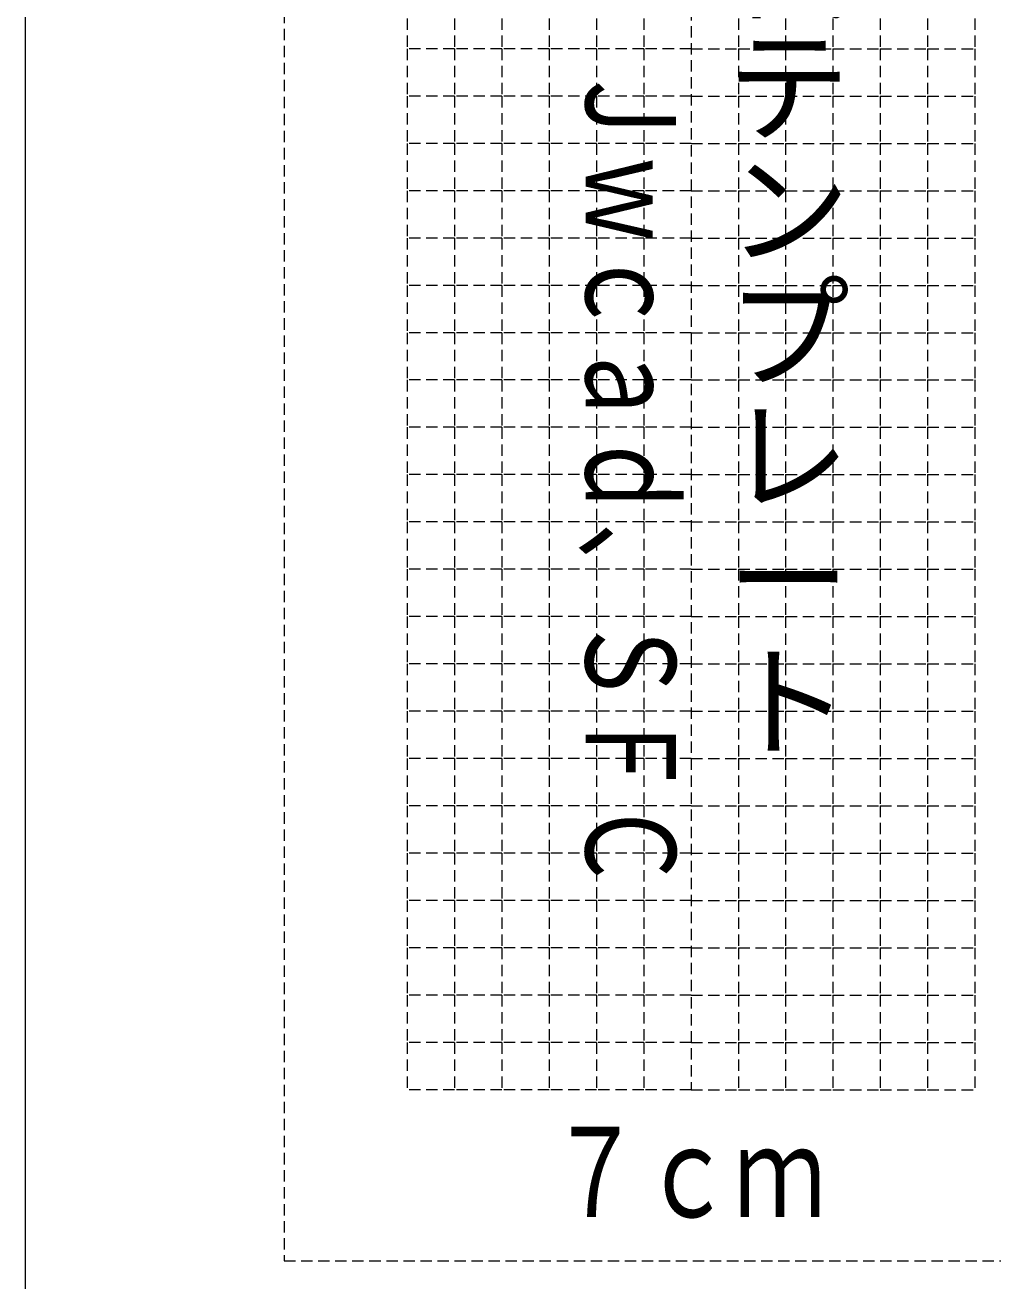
# Model space of a CAD drawing. Units: millimetres on the paper. Extents: x -148 to 223, y -210 to 210.
# Drawn here: x -148 to -45.7, y -131.3 to 1.4 of the extents above; entities that cross this region are included whole.
import ezdxf
from ezdxf.enums import TextEntityAlignment as Align

# ---------------------------------------------------------------- set-up
doc = ezdxf.new("R2010")
doc.units = ezdxf.units.MM
doc.linetypes.add('DASHED1', pattern=[1.8, 1.2, -0.6])
doc.layers.add('0-0', color=3, linetype='DASHED1', lineweight=9)
doc.styles.add('@ＭＳ ゴシック', font='')
doc.styles.add('ＭＳ ゴシック', font='')
doc.styles.get('@ＭＳ ゴシック').set_extended_font_data('@MS Gothic')
doc.styles.get('ＭＳ ゴシック').set_extended_font_data('MS Gothic')

msp = doc.modelspace()

# ---------------------------------------------------------------- linework, layer by layer
at = {"layer": '0-0'}
for p, q in [((-120.623, 173.824), (-120.623, -129.176)), ((-77.623, 103.907), (-77.623, -111.093)), ((-87.623, 3.907), (-87.623, -1.093)), ((-82.623, 3.907), (-82.623, -1.093)), ((-72.623, 3.907), (-72.623, -1.093)), ((-67.623, 3.907), (-67.623, -1.093)), ((-87.623, -1.093), (-87.623, -6.093)), ((-82.623, -1.093), (-82.623, -6.093)), ((-72.623, -1.093), (-72.623, -6.093)), ((-67.623, -1.093), (-67.623, -6.093)), ((-87.623, -6.093), (-87.623, -11.093)), ((-82.623, -6.093), (-82.623, -11.093)), ((-72.623, -6.093), (-72.623, -11.093)), ((-67.623, -6.093), (-67.623, -11.093)), ((-87.623, -11.093), (-87.623, -16.093)), ((-82.623, -11.093), (-82.623, -16.093)), ((-72.623, -11.093), (-72.623, -16.093)), ((-67.623, -11.093), (-67.623, -16.093)), ((-87.623, -16.093), (-87.623, -21.093)), ((-82.623, -16.093), (-82.623, -21.093)), ((-72.623, -16.093), (-72.623, -21.093)), ((-67.623, -16.093), (-67.623, -21.093)), ((-87.623, -21.093), (-87.623, -26.093)), ((-82.623, -21.093), (-82.623, -26.093)), ((-72.623, -21.093), (-72.623, -26.093)), ((-67.623, -21.093), (-67.623, -26.093)), ((-87.623, -26.093), (-87.623, -31.093)), ((-82.623, -26.093), (-82.623, -31.093)), ((-72.623, -26.093), (-72.623, -31.093)), ((-67.623, -26.093), (-67.623, -31.093)), ((-87.623, -31.093), (-87.623, -36.093)), ((-82.623, -31.093), (-82.623, -36.093)), ((-72.623, -31.093), (-72.623, -36.093)), ((-67.623, -31.093), (-67.623, -36.093)), ((-87.623, -36.093), (-87.623, -41.093)), ((-82.623, -36.093), (-82.623, -41.093)), ((-72.623, -36.093), (-72.623, -41.093)), ((-67.623, -36.093), (-67.623, -41.093)), ((-87.623, -41.093), (-87.623, -46.093)), ((-82.623, -41.093), (-82.623, -46.093)), ((-72.623, -41.093), (-72.623, -46.093)), ((-67.623, -41.093), (-67.623, -46.093)), ((-87.623, -46.093), (-87.623, -51.093)), ((-82.623, -46.093), (-82.623, -51.093)), ((-72.623, -46.093), (-72.623, -51.093)), ((-67.623, -46.093), (-67.623, -51.093)), ((-87.623, -51.093), (-87.623, -56.093)), ((-82.623, -51.093), (-82.623, -56.093)), ((-72.623, -51.093), (-72.623, -56.093)), ((-67.623, -51.093), (-67.623, -56.093)), ((-87.623, -56.093), (-87.623, -61.093)), ((-82.623, -56.093), (-82.623, -61.093)), ((-72.623, -56.093), (-72.623, -61.093)), ((-67.623, -56.093), (-67.623, -61.093)), ((-87.623, -61.093), (-87.623, -66.093)), ((-82.623, -61.093), (-82.623, -66.093)), ((-72.623, -61.093), (-72.623, -66.093)), ((-67.623, -61.093), (-67.623, -66.093)), ((-87.623, -66.093), (-87.623, -71.093)), ((-82.623, -66.093), (-82.623, -71.093)), ((-72.623, -66.093), (-72.623, -71.093)), ((-67.623, -66.093), (-67.623, -71.093)), ((-87.623, -71.093), (-87.623, -76.093)), ((-82.623, -71.093), (-82.623, -76.093)), ((-72.623, -71.093), (-72.623, -76.093)), ((-67.623, -71.093), (-67.623, -76.093)), ((-87.623, -76.093), (-87.623, -81.093)), ((-82.623, -76.093), (-82.623, -81.093)), ((-72.623, -76.093), (-72.623, -81.093)), ((-67.623, -76.093), (-67.623, -81.093)), ((-87.623, -81.093), (-87.623, -86.093)), ((-82.623, -81.093), (-82.623, -86.093)), ((-72.623, -81.093), (-72.623, -86.093)), ((-67.623, -81.093), (-67.623, -86.093)), ((-87.623, -86.093), (-87.623, -91.093)), ((-82.623, -86.093), (-82.623, -91.093)), ((-72.623, -86.093), (-72.623, -91.093)), ((-67.623, -86.093), (-67.623, -91.093)), ((-87.623, -91.093), (-87.623, -96.093)), ((-82.623, -91.093), (-82.623, -96.093)), ((-72.623, -91.093), (-72.623, -96.093)), ((-67.623, -91.093), (-67.623, -96.093)), ((-87.623, -96.093), (-87.623, -101.093)), ((-82.623, -96.093), (-82.623, -101.093)), ((-72.623, -96.093), (-72.623, -101.093)), ((-67.623, -96.093), (-67.623, -101.093)), ((-87.623, -101.093), (-87.623, -106.093)), ((-82.623, -101.093), (-82.623, -106.093)), ((-72.623, -101.093), (-72.623, -106.093)), ((-67.623, -101.093), (-67.623, -106.093)), ((-87.623, -106.093), (-87.623, -111.093)), ((-82.623, -106.093), (-82.623, -111.093)), ((-72.623, -106.093), (-72.623, -111.093)), ((-67.623, -106.093), (-67.623, -111.093)), ((-102.623, -111.093), (-107.623, -111.093)), ((-97.623, -111.093), (-102.623, -111.093)), ((-92.623, -111.093), (-97.623, -111.093)), ((-87.623, -111.093), (-92.623, -111.093)), ((-67.623, -111.093), (-62.623, -111.093)), ((-62.623, -111.093), (-57.623, -111.093)), ((-57.623, -111.093), (-52.623, -111.093)), ((-52.623, -111.093), (-47.623, -111.093)), ((-120.623, -129.176), (-34.623, -129.176))]:
    msp.add_line(p, q, dxfattribs=at)
at = {"layer": '0-0', "color": 7, "linetype": 'Continuous'}
msp.add_lwpolyline([(148, 210), (-148, 210), (-148, -210)], dxfattribs=at)
at = {"layer": '0-0'}
for points in [[(-102.623, 3.907), (-107.623, 3.907), (-107.623, -1.093)], [(-97.623, 3.907), (-102.623, 3.907), (-102.623, -1.093)], [(-92.623, 3.907), (-97.623, 3.907), (-97.623, -1.093)], [(-87.623, 3.907), (-92.623, 3.907), (-92.623, -1.093)], [(-67.623, 3.907), (-62.623, 3.907), (-62.623, -1.093)], [(-62.623, 3.907), (-57.623, 3.907), (-57.623, -1.093)], [(-57.623, 3.907), (-52.623, 3.907), (-52.623, -1.093)], [(-52.623, 3.907), (-47.623, 3.907), (-47.623, -1.093)], [(-102.623, -1.093), (-107.623, -1.093), (-107.623, -6.093)], [(-97.623, -1.093), (-102.623, -1.093), (-102.623, -6.093)], [(-92.623, -1.093), (-97.623, -1.093), (-97.623, -6.093)], [(-87.623, -1.093), (-92.623, -1.093), (-92.623, -6.093)], [(-77.623, -1.093), (-82.623, -1.093), (-87.623, -1.093)], [(-77.623, -1.093), (-72.623, -1.093), (-67.623, -1.093)], [(-67.623, -1.093), (-62.623, -1.093), (-62.623, -6.093)], [(-62.623, -1.093), (-57.623, -1.093), (-57.623, -6.093)], [(-57.623, -1.093), (-52.623, -1.093), (-52.623, -6.093)], [(-52.623, -1.093), (-47.623, -1.093), (-47.623, -6.093)], [(-102.623, -6.093), (-107.623, -6.093), (-107.623, -11.093)], [(-97.623, -6.093), (-102.623, -6.093), (-102.623, -11.093)], [(-92.623, -6.093), (-97.623, -6.093), (-97.623, -11.093)], [(-87.623, -6.093), (-92.623, -6.093), (-92.623, -11.093)], [(-77.623, -6.093), (-82.623, -6.093), (-87.623, -6.093)], [(-77.623, -6.093), (-72.623, -6.093), (-67.623, -6.093)], [(-67.623, -6.093), (-62.623, -6.093), (-62.623, -11.093)], [(-62.623, -6.093), (-57.623, -6.093), (-57.623, -11.093)], [(-57.623, -6.093), (-52.623, -6.093), (-52.623, -11.093)], [(-52.623, -6.093), (-47.623, -6.093), (-47.623, -11.093)], [(-102.623, -11.093), (-107.623, -11.093), (-107.623, -16.093)], [(-97.623, -11.093), (-102.623, -11.093), (-102.623, -16.093)], [(-92.623, -11.093), (-97.623, -11.093), (-97.623, -16.093)], [(-87.623, -11.093), (-92.623, -11.093), (-92.623, -16.093)], [(-77.623, -11.093), (-82.623, -11.093), (-87.623, -11.093)], [(-77.623, -11.093), (-72.623, -11.093), (-67.623, -11.093)], [(-67.623, -11.093), (-62.623, -11.093), (-62.623, -16.093)], [(-62.623, -11.093), (-57.623, -11.093), (-57.623, -16.093)], [(-57.623, -11.093), (-52.623, -11.093), (-52.623, -16.093)], [(-52.623, -11.093), (-47.623, -11.093), (-47.623, -16.093)], [(-102.623, -16.093), (-107.623, -16.093), (-107.623, -21.093)], [(-97.623, -16.093), (-102.623, -16.093), (-102.623, -21.093)], [(-92.623, -16.093), (-97.623, -16.093), (-97.623, -21.093)], [(-87.623, -16.093), (-92.623, -16.093), (-92.623, -21.093)], [(-77.623, -16.093), (-82.623, -16.093), (-87.623, -16.093)], [(-77.623, -16.093), (-72.623, -16.093), (-67.623, -16.093)], [(-67.623, -16.093), (-62.623, -16.093), (-62.623, -21.093)], [(-62.623, -16.093), (-57.623, -16.093), (-57.623, -21.093)], [(-57.623, -16.093), (-52.623, -16.093), (-52.623, -21.093)], [(-52.623, -16.093), (-47.623, -16.093), (-47.623, -21.093)], [(-102.623, -21.093), (-107.623, -21.093), (-107.623, -26.093)], [(-97.623, -21.093), (-102.623, -21.093), (-102.623, -26.093)], [(-92.623, -21.093), (-97.623, -21.093), (-97.623, -26.093)], [(-87.623, -21.093), (-92.623, -21.093), (-92.623, -26.093)], [(-77.623, -21.093), (-82.623, -21.093), (-87.623, -21.093)], [(-77.623, -21.093), (-72.623, -21.093), (-67.623, -21.093)], [(-67.623, -21.093), (-62.623, -21.093), (-62.623, -26.093)], [(-62.623, -21.093), (-57.623, -21.093), (-57.623, -26.093)], [(-57.623, -21.093), (-52.623, -21.093), (-52.623, -26.093)], [(-52.623, -21.093), (-47.623, -21.093), (-47.623, -26.093)], [(-102.623, -26.093), (-107.623, -26.093), (-107.623, -31.093)], [(-97.623, -26.093), (-102.623, -26.093), (-102.623, -31.093)], [(-92.623, -26.093), (-97.623, -26.093), (-97.623, -31.093)], [(-87.623, -26.093), (-92.623, -26.093), (-92.623, -31.093)], [(-77.623, -26.093), (-82.623, -26.093), (-87.623, -26.093)], [(-77.623, -26.093), (-72.623, -26.093), (-67.623, -26.093)], [(-67.623, -26.093), (-62.623, -26.093), (-62.623, -31.093)], [(-62.623, -26.093), (-57.623, -26.093), (-57.623, -31.093)], [(-57.623, -26.093), (-52.623, -26.093), (-52.623, -31.093)], [(-52.623, -26.093), (-47.623, -26.093), (-47.623, -31.093)], [(-102.623, -31.093), (-107.623, -31.093), (-107.623, -36.093)], [(-97.623, -31.093), (-102.623, -31.093), (-102.623, -36.093)], [(-92.623, -31.093), (-97.623, -31.093), (-97.623, -36.093)], [(-87.623, -31.093), (-92.623, -31.093), (-92.623, -36.093)], [(-77.623, -31.093), (-82.623, -31.093), (-87.623, -31.093)], [(-77.623, -31.093), (-72.623, -31.093), (-67.623, -31.093)], [(-67.623, -31.093), (-62.623, -31.093), (-62.623, -36.093)], [(-62.623, -31.093), (-57.623, -31.093), (-57.623, -36.093)], [(-57.623, -31.093), (-52.623, -31.093), (-52.623, -36.093)], [(-52.623, -31.093), (-47.623, -31.093), (-47.623, -36.093)], [(-102.623, -36.093), (-107.623, -36.093), (-107.623, -41.093)], [(-97.623, -36.093), (-102.623, -36.093), (-102.623, -41.093)], [(-92.623, -36.093), (-97.623, -36.093), (-97.623, -41.093)], [(-87.623, -36.093), (-92.623, -36.093), (-92.623, -41.093)], [(-77.623, -36.093), (-82.623, -36.093), (-87.623, -36.093)], [(-77.623, -36.093), (-72.623, -36.093), (-67.623, -36.093)], [(-67.623, -36.093), (-62.623, -36.093), (-62.623, -41.093)], [(-62.623, -36.093), (-57.623, -36.093), (-57.623, -41.093)], [(-57.623, -36.093), (-52.623, -36.093), (-52.623, -41.093)], [(-52.623, -36.093), (-47.623, -36.093), (-47.623, -41.093)], [(-102.623, -41.093), (-107.623, -41.093), (-107.623, -46.093)], [(-97.623, -41.093), (-102.623, -41.093), (-102.623, -46.093)], [(-92.623, -41.093), (-97.623, -41.093), (-97.623, -46.093)], [(-87.623, -41.093), (-92.623, -41.093), (-92.623, -46.093)], [(-77.623, -41.093), (-82.623, -41.093), (-87.623, -41.093)], [(-77.623, -41.093), (-72.623, -41.093), (-67.623, -41.093)], [(-67.623, -41.093), (-62.623, -41.093), (-62.623, -46.093)], [(-62.623, -41.093), (-57.623, -41.093), (-57.623, -46.093)], [(-57.623, -41.093), (-52.623, -41.093), (-52.623, -46.093)], [(-52.623, -41.093), (-47.623, -41.093), (-47.623, -46.093)], [(-102.623, -46.093), (-107.623, -46.093), (-107.623, -51.093)], [(-97.623, -46.093), (-102.623, -46.093), (-102.623, -51.093)], [(-92.623, -46.093), (-97.623, -46.093), (-97.623, -51.093)], [(-87.623, -46.093), (-92.623, -46.093), (-92.623, -51.093)], [(-77.623, -46.093), (-82.623, -46.093), (-87.623, -46.093)], [(-77.623, -46.093), (-72.623, -46.093), (-67.623, -46.093)], [(-67.623, -46.093), (-62.623, -46.093), (-62.623, -51.093)], [(-62.623, -46.093), (-57.623, -46.093), (-57.623, -51.093)], [(-57.623, -46.093), (-52.623, -46.093), (-52.623, -51.093)], [(-52.623, -46.093), (-47.623, -46.093), (-47.623, -51.093)], [(-102.623, -51.093), (-107.623, -51.093), (-107.623, -56.093)], [(-97.623, -51.093), (-102.623, -51.093), (-102.623, -56.093)], [(-92.623, -51.093), (-97.623, -51.093), (-97.623, -56.093)], [(-87.623, -51.093), (-92.623, -51.093), (-92.623, -56.093)], [(-77.623, -51.093), (-82.623, -51.093), (-87.623, -51.093)], [(-77.623, -51.093), (-72.623, -51.093), (-67.623, -51.093)], [(-67.623, -51.093), (-62.623, -51.093), (-62.623, -56.093)], [(-62.623, -51.093), (-57.623, -51.093), (-57.623, -56.093)], [(-57.623, -51.093), (-52.623, -51.093), (-52.623, -56.093)], [(-52.623, -51.093), (-47.623, -51.093), (-47.623, -56.093)], [(-102.623, -56.093), (-107.623, -56.093), (-107.623, -61.093)], [(-97.623, -56.093), (-102.623, -56.093), (-102.623, -61.093)], [(-92.623, -56.093), (-97.623, -56.093), (-97.623, -61.093)], [(-87.623, -56.093), (-92.623, -56.093), (-92.623, -61.093)], [(-77.623, -56.093), (-82.623, -56.093), (-87.623, -56.093)], [(-77.623, -56.093), (-72.623, -56.093), (-67.623, -56.093)], [(-67.623, -56.093), (-62.623, -56.093), (-62.623, -61.093)], [(-62.623, -56.093), (-57.623, -56.093), (-57.623, -61.093)], [(-57.623, -56.093), (-52.623, -56.093), (-52.623, -61.093)], [(-52.623, -56.093), (-47.623, -56.093), (-47.623, -61.093)], [(-102.623, -61.093), (-107.623, -61.093), (-107.623, -66.093)], [(-97.623, -61.093), (-102.623, -61.093), (-102.623, -66.093)], [(-92.623, -61.093), (-97.623, -61.093), (-97.623, -66.093)], [(-87.623, -61.093), (-92.623, -61.093), (-92.623, -66.093)], [(-77.623, -61.093), (-82.623, -61.093), (-87.623, -61.093)], [(-77.623, -61.093), (-72.623, -61.093), (-67.623, -61.093)], [(-67.623, -61.093), (-62.623, -61.093), (-62.623, -66.093)], [(-62.623, -61.093), (-57.623, -61.093), (-57.623, -66.093)], [(-57.623, -61.093), (-52.623, -61.093), (-52.623, -66.093)], [(-52.623, -61.093), (-47.623, -61.093), (-47.623, -66.093)], [(-102.623, -66.093), (-107.623, -66.093), (-107.623, -71.093)], [(-97.623, -66.093), (-102.623, -66.093), (-102.623, -71.093)], [(-92.623, -66.093), (-97.623, -66.093), (-97.623, -71.093)], [(-87.623, -66.093), (-92.623, -66.093), (-92.623, -71.093)], [(-77.623, -66.093), (-82.623, -66.093), (-87.623, -66.093)], [(-77.623, -66.093), (-72.623, -66.093), (-67.623, -66.093)], [(-67.623, -66.093), (-62.623, -66.093), (-62.623, -71.093)], [(-62.623, -66.093), (-57.623, -66.093), (-57.623, -71.093)], [(-57.623, -66.093), (-52.623, -66.093), (-52.623, -71.093)], [(-52.623, -66.093), (-47.623, -66.093), (-47.623, -71.093)], [(-102.623, -71.093), (-107.623, -71.093), (-107.623, -76.093)], [(-97.623, -71.093), (-102.623, -71.093), (-102.623, -76.093)], [(-92.623, -71.093), (-97.623, -71.093), (-97.623, -76.093)], [(-87.623, -71.093), (-92.623, -71.093), (-92.623, -76.093)], [(-77.623, -71.093), (-82.623, -71.093), (-87.623, -71.093)], [(-77.623, -71.093), (-72.623, -71.093), (-67.623, -71.093)], [(-67.623, -71.093), (-62.623, -71.093), (-62.623, -76.093)], [(-62.623, -71.093), (-57.623, -71.093), (-57.623, -76.093)], [(-57.623, -71.093), (-52.623, -71.093), (-52.623, -76.093)], [(-52.623, -71.093), (-47.623, -71.093), (-47.623, -76.093)], [(-102.623, -76.093), (-107.623, -76.093), (-107.623, -81.093)], [(-97.623, -76.093), (-102.623, -76.093), (-102.623, -81.093)], [(-92.623, -76.093), (-97.623, -76.093), (-97.623, -81.093)], [(-87.623, -76.093), (-92.623, -76.093), (-92.623, -81.093)], [(-77.623, -76.093), (-82.623, -76.093), (-87.623, -76.093)], [(-77.623, -76.093), (-72.623, -76.093), (-67.623, -76.093)], [(-67.623, -76.093), (-62.623, -76.093), (-62.623, -81.093)], [(-62.623, -76.093), (-57.623, -76.093), (-57.623, -81.093)], [(-57.623, -76.093), (-52.623, -76.093), (-52.623, -81.093)], [(-52.623, -76.093), (-47.623, -76.093), (-47.623, -81.093)], [(-102.623, -81.093), (-107.623, -81.093), (-107.623, -86.093)], [(-97.623, -81.093), (-102.623, -81.093), (-102.623, -86.093)], [(-92.623, -81.093), (-97.623, -81.093), (-97.623, -86.093)], [(-87.623, -81.093), (-92.623, -81.093), (-92.623, -86.093)], [(-77.623, -81.093), (-82.623, -81.093), (-87.623, -81.093)], [(-77.623, -81.093), (-72.623, -81.093), (-67.623, -81.093)], [(-67.623, -81.093), (-62.623, -81.093), (-62.623, -86.093)], [(-62.623, -81.093), (-57.623, -81.093), (-57.623, -86.093)], [(-57.623, -81.093), (-52.623, -81.093), (-52.623, -86.093)], [(-52.623, -81.093), (-47.623, -81.093), (-47.623, -86.093)], [(-102.623, -86.093), (-107.623, -86.093), (-107.623, -91.093)], [(-97.623, -86.093), (-102.623, -86.093), (-102.623, -91.093)], [(-92.623, -86.093), (-97.623, -86.093), (-97.623, -91.093)], [(-87.623, -86.093), (-92.623, -86.093), (-92.623, -91.093)], [(-77.623, -86.093), (-82.623, -86.093), (-87.623, -86.093)], [(-77.623, -86.093), (-72.623, -86.093), (-67.623, -86.093)], [(-67.623, -86.093), (-62.623, -86.093), (-62.623, -91.093)], [(-62.623, -86.093), (-57.623, -86.093), (-57.623, -91.093)], [(-57.623, -86.093), (-52.623, -86.093), (-52.623, -91.093)], [(-52.623, -86.093), (-47.623, -86.093), (-47.623, -91.093)], [(-102.623, -91.093), (-107.623, -91.093), (-107.623, -96.093)], [(-97.623, -91.093), (-102.623, -91.093), (-102.623, -96.093)], [(-92.623, -91.093), (-97.623, -91.093), (-97.623, -96.093)], [(-87.623, -91.093), (-92.623, -91.093), (-92.623, -96.093)], [(-77.623, -91.093), (-82.623, -91.093), (-87.623, -91.093)], [(-77.623, -91.093), (-72.623, -91.093), (-67.623, -91.093)], [(-67.623, -91.093), (-62.623, -91.093), (-62.623, -96.093)], [(-62.623, -91.093), (-57.623, -91.093), (-57.623, -96.093)], [(-57.623, -91.093), (-52.623, -91.093), (-52.623, -96.093)], [(-52.623, -91.093), (-47.623, -91.093), (-47.623, -96.093)], [(-102.623, -96.093), (-107.623, -96.093), (-107.623, -101.093)], [(-97.623, -96.093), (-102.623, -96.093), (-102.623, -101.093)], [(-92.623, -96.093), (-97.623, -96.093), (-97.623, -101.093)], [(-87.623, -96.093), (-92.623, -96.093), (-92.623, -101.093)], [(-77.623, -96.093), (-82.623, -96.093), (-87.623, -96.093)], [(-77.623, -96.093), (-72.623, -96.093), (-67.623, -96.093)], [(-67.623, -96.093), (-62.623, -96.093), (-62.623, -101.093)], [(-62.623, -96.093), (-57.623, -96.093), (-57.623, -101.093)], [(-57.623, -96.093), (-52.623, -96.093), (-52.623, -101.093)], [(-52.623, -96.093), (-47.623, -96.093), (-47.623, -101.093)], [(-102.623, -101.093), (-107.623, -101.093), (-107.623, -106.093)], [(-97.623, -101.093), (-102.623, -101.093), (-102.623, -106.093)], [(-92.623, -101.093), (-97.623, -101.093), (-97.623, -106.093)], [(-87.623, -101.093), (-92.623, -101.093), (-92.623, -106.093)], [(-77.623, -101.093), (-82.623, -101.093), (-87.623, -101.093)], [(-77.623, -101.093), (-72.623, -101.093), (-67.623, -101.093)], [(-67.623, -101.093), (-62.623, -101.093), (-62.623, -106.093)], [(-62.623, -101.093), (-57.623, -101.093), (-57.623, -106.093)], [(-57.623, -101.093), (-52.623, -101.093), (-52.623, -106.093)], [(-52.623, -101.093), (-47.623, -101.093), (-47.623, -106.093)], [(-102.623, -106.093), (-107.623, -106.093), (-107.623, -111.093)], [(-97.623, -106.093), (-102.623, -106.093), (-102.623, -111.093)], [(-92.623, -106.093), (-97.623, -106.093), (-97.623, -111.093)], [(-87.623, -106.093), (-92.623, -106.093), (-92.623, -111.093)], [(-77.623, -106.093), (-82.623, -106.093), (-87.623, -106.093)], [(-77.623, -106.093), (-72.623, -106.093), (-67.623, -106.093)], [(-67.623, -106.093), (-62.623, -106.093), (-62.623, -111.093)], [(-62.623, -106.093), (-57.623, -106.093), (-57.623, -111.093)], [(-57.623, -106.093), (-52.623, -106.093), (-52.623, -111.093)], [(-52.623, -106.093), (-47.623, -106.093), (-47.623, -111.093)], [(-77.623, -111.093), (-82.623, -111.093), (-87.623, -111.093)], [(-77.623, -111.093), (-72.623, -111.093), (-67.623, -111.093)]]:
    msp.add_lwpolyline(points, dxfattribs=at)

# ---------------------------------------------------------------- texts
at = {"layer": '0-0', "color": 7, "style": '@ＭＳ ゴシック'}
msp.add_text('（無料）背表紙テンプレート', height=9.531, rotation=270, dxfattribs=at).set_placement((-75.123, 92.587), align=Align.BOTTOM_LEFT)
at = {"layer": '0-0', "color": 7, "style": 'ＭＳ ゴシック', "width": 0.75}
msp.add_text('Ｊｗｃａｄ、ＳＦＣ', height=9.531, rotation=270, dxfattribs=at).set_placement((-91.623, -2.413), align=Align.BOTTOM_LEFT)
msp.add_text('７ｃｍ', height=9.531, dxfattribs=at).set_placement((-92.623, -127.416), align=Align.BOTTOM_LEFT)

doc.saveas('drawing.dxf')
